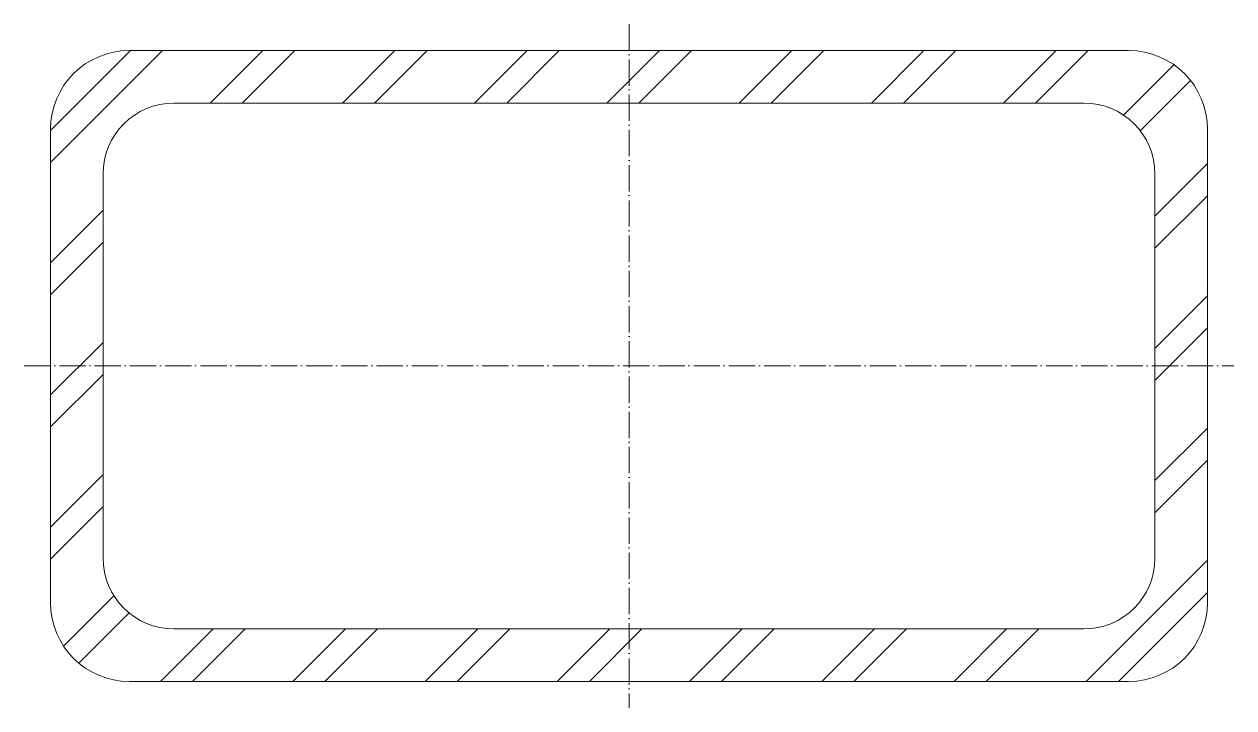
# Model space of a CAD drawing. Header units: metres. Extents: x -115 to 115, y -65 to 65.
import ezdxf

# ---------------------------------------------------------------- set-up
doc = ezdxf.new("R2010")
doc.units = ezdxf.units.M
doc.linetypes.add('MV_hartlijn_staal', pattern=[6.6, 5, -0.8, 0, -0.8])
doc.layers.add('A-DETL-GENF', color=92, linetype='Continuous', lineweight=18)

# ---------------------------------------------------------------- blocks, each defined once
blk = doc.blocks.new('28 Staalprofielen- koker RHS-2d - K220_120_10-5067768-00_0 Basismaterialen')
at = {"layer": 'A-DETL-GENF', "lineweight": 13}
h = blk.add_hatch(dxfattribs=at)
h.set_pattern_fill('FP_322', color=256, style=0, pattern_type=2)
h.set_pattern_definition([(225, (-1084.63, -3525.843), (12.57236, -12.57236), []), (225, (-1084.63, -3544.893), (12.57236, -12.57236), [])])
h.paths.add_polyline_path([(95, 60), (-95, 60), (-98.88, 59.49), (-102.5, 57.99), (-105.61, 55.61), (-107.99, 52.5), (-109.49, 48.88), (-110, 45), (-110, -45), (-109.49, -48.88), (-107.99, -52.5), (-105.61, -55.61), (-102.5, -57.99), (-98.88, -59.49), (-95, -60), (95, -60), (98.88, -59.49), (102.5, -57.99), (105.61, -55.61), (107.99, -52.5), (109.49, -48.88), (110, -45), (110, 45), (109.49, 48.88), (107.99, 52.5), (105.61, 55.61), (102.5, 57.99), (98.88, 59.49)])
h.paths.add_polyline_path([(-86.5, 50), (86.5, 50), (89.99, 49.54), (93.25, 48.19), (96.05, 46.05), (98.19, 43.25), (99.54, 39.99), (100, 36.5), (100, -36.5), (99.54, -39.99), (98.19, -43.25), (96.05, -46.05), (93.25, -48.19), (89.99, -49.54), (86.5, -50), (-86.5, -50), (-89.99, -49.54), (-93.25, -48.19), (-96.05, -46.05), (-98.19, -43.25), (-99.54, -39.99), (-100, -36.5), (-100, 36.5), (-99.54, 39.99), (-98.19, 43.25), (-96.05, 46.05), (-93.25, 48.19), (-89.99, 49.54)])
at = {"layer": 'A-DETL-GENF', "linetype": 'MV_hartlijn_staal', "lineweight": 13}
for p, q in [((0, 65), (0, -65)), ((-115, 0), (115, 0))]:
    blk.add_line(p, q, dxfattribs=at)
at = {"layer": 'A-DETL-GENF'}
for p, q in [((95, 60), (-95, 60)), ((95, 60), (-95, 60)), ((-86.5, 50), (86.5, 50)), ((86.5, 50), (-86.5, 50)), ((-110, 45), (-110, -45)), ((-110, 45), (-110, -45)), ((110, -45), (110, 45)), ((110, -45), (110, 45)), ((-100, -36.5), (-100, 36.5)), ((-100, 36.5), (-100, -36.5)), ((100, 36.5), (100, -36.5)), ((100, -36.5), (100, 36.5)), ((86.5, -50), (-86.5, -50)), ((-86.5, -50), (86.5, -50)), ((-95, -60), (95, -60)), ((-95, -60), (95, -60))]:
    blk.add_line(p, q, dxfattribs=at)
for centre, radius, start, end in [((-95, 45), 15, 90, 180), ((-95, 45), 15, 90, 180), ((95, 45), 15, 360, 90), ((95, 45), 15, 360, 90), ((-86.5, 36.5), 13.5, 90, 180), ((-86.5, 36.5), 13.5, 90, 180), ((86.5, 36.5), 13.5, 360, 90), ((86.5, 36.5), 13.5, 0, 90), ((-86.5, -36.5), 13.5, 180, 270), ((-86.5, -36.5), 13.5, 180, 270), ((86.5, -36.5), 13.5, 270, 0), ((86.5, -36.5), 13.5, 270, 0), ((-95, -45), 15, 180, 270), ((-95, -45), 15, 180, 270), ((95, -45), 15, 270, 0), ((95, -45), 15, 270, 0)]:
    blk.add_arc(centre, radius, start, end, dxfattribs=at)

msp = doc.modelspace()

# ---------------------------------------------------------------- block references
msp.add_blockref('28 Staalprofielen- koker RHS-2d - K220_120_10-5067768-00_0 Basismaterialen', (0, 0))

doc.saveas('drawing.dxf')
